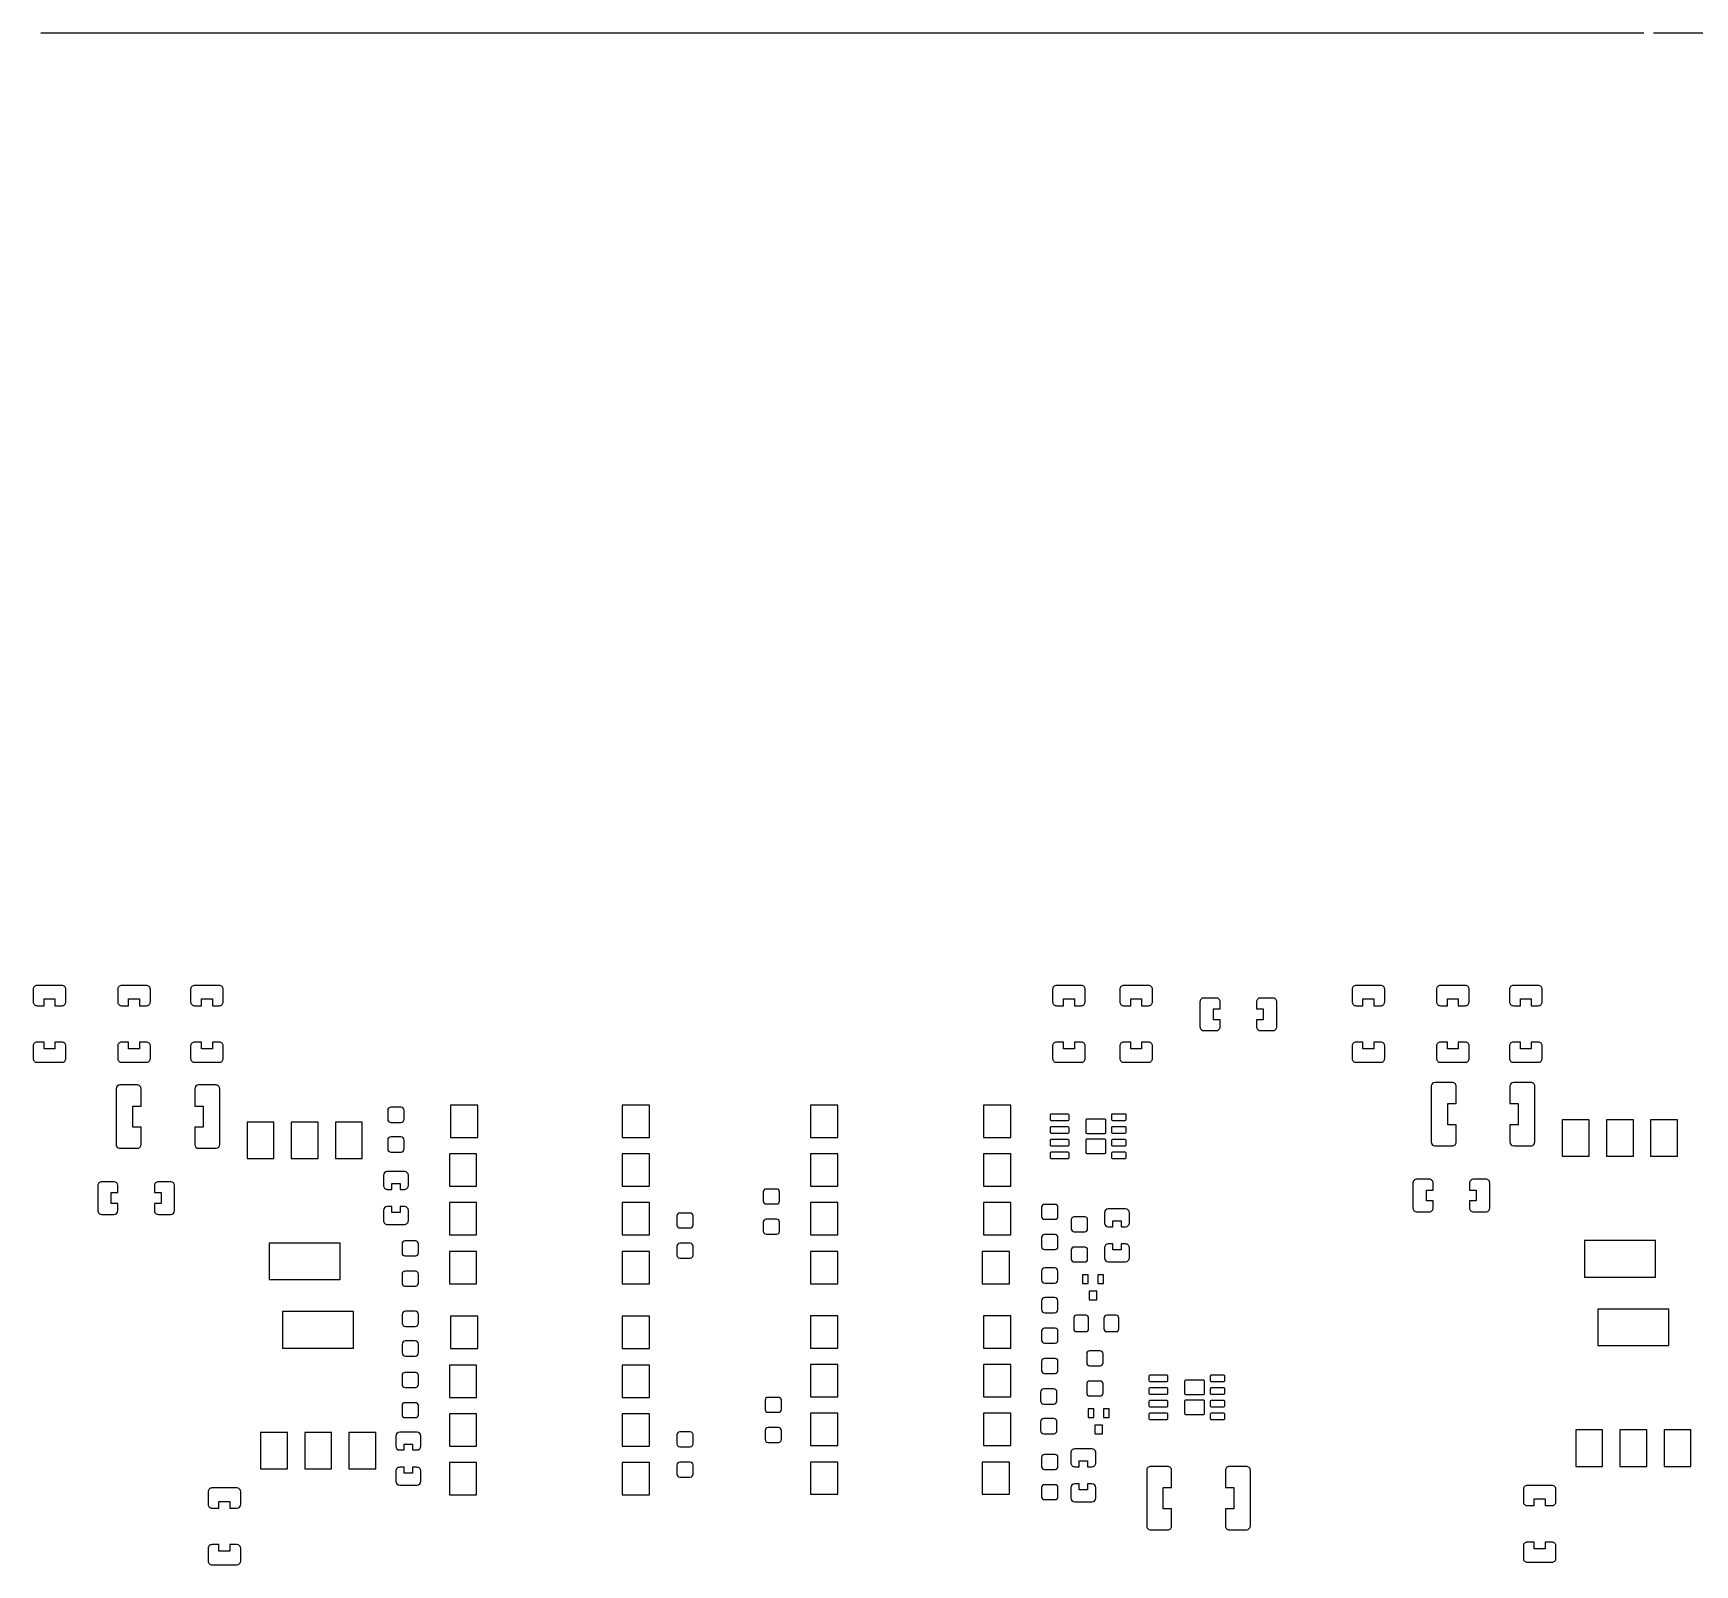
# Model space of a CAD drawing. Extents: x -210 to 210, y -160 to 160.
# Drawn here: x 41.8 to 128.4, y 80.2 to 160 of the extents above; entities that cross this region are included whole.
import ezdxf

# ---------------------------------------------------------------- set-up
doc = ezdxf.new("R2010")
doc.units = 0
doc.header["$MEASUREMENT"] = 0
doc.layers.get('0').update_dxf_attribs({"linetype": 'CONTINUOUS'})

msp = doc.modelspace()

# ---------------------------------------------------------------- linework, layer by layer
for points in [[(125.74999, 160), (42.249971, 160)], [(65.004995, 104.17), (63.585, 104.17), (63.585, 104.17), (63.585, 102.49), (63.585, 102.49), (65.004995, 102.49), (65.004995, 102.49), (65.004995, 104.17)], [(73.955, 104.17), (72.535, 104.17), (72.535, 104.17), (72.535, 102.49), (72.535, 102.49), (73.955, 102.49), (73.955, 102.49), (73.955, 104.17)], [(83.755, 104.17), (82.335, 104.17), (82.335, 104.17), (82.335, 102.49), (82.335, 102.49), (83.755, 102.49), (83.755, 102.49), (83.755, 104.17)], [(92.765, 104.17), (91.345, 104.17), (91.345, 104.17), (91.345, 102.49), (91.345, 102.49), (92.765, 102.49), (92.765, 102.49), (92.765, 104.17)], [(54.39, 103.282002), (52.99, 103.282002), (52.99, 103.282002), (52.99, 101.382998), (52.99, 101.382998), (54.39, 101.382998), (54.39, 101.382998), (54.39, 103.282002)], [(56.69, 103.282002), (55.29, 103.282002), (55.29, 103.282002), (55.29, 101.382998), (55.29, 101.382998), (56.69, 101.382998), (56.69, 101.382998), (56.69, 103.282002)], [(58.99, 103.282002), (57.59, 103.282002), (57.59, 103.282002), (57.59, 101.382998), (57.59, 101.382998), (58.99, 101.382998), (58.99, 101.382998), (58.99, 103.282002)], [(122.9, 103.412998), (121.5, 103.412998), (121.5, 103.412998), (121.5, 101.512002), (121.5, 101.512002), (122.9, 101.512002), (122.9, 101.512002), (122.9, 103.412998)], [(125.2, 103.412998), (123.8, 103.412998), (123.8, 103.412998), (123.8, 101.512002), (123.8, 101.512002), (125.2, 101.512002), (125.2, 101.512002), (125.2, 103.412998)], [(127.5, 103.412998), (126.1, 103.412998), (126.1, 103.412998), (126.1, 101.512002), (126.1, 101.512002), (127.5, 101.512002), (127.5, 101.512002), (127.5, 103.412998)], [(64.944995, 101.63), (63.525, 101.63), (63.525, 101.63), (63.525, 99.95), (63.525, 99.95), (64.944995, 99.95), (64.944995, 99.95), (64.944995, 101.63)], [(73.955, 101.63), (72.535, 101.63), (72.535, 101.63), (72.535, 99.95), (72.535, 99.95), (73.955, 99.95), (73.955, 99.95), (73.955, 101.63)], [(83.755, 101.63), (82.335, 101.63), (82.335, 101.63), (82.335, 99.95), (82.335, 99.95), (83.755, 99.95), (83.755, 99.95), (83.755, 101.63)], [(92.765, 101.63), (91.345, 101.63), (91.345, 101.63), (91.345, 99.95), (91.345, 99.95), (92.765, 99.95), (92.765, 99.95), (92.765, 101.63)], [(64.944995, 99.09), (63.525, 99.09), (63.525, 99.09), (63.525, 97.41), (63.525, 97.41), (64.944995, 97.41), (64.944995, 97.41), (64.944995, 99.09)], [(73.955, 99.09), (72.535, 99.09), (72.535, 99.09), (72.535, 97.41), (72.535, 97.41), (73.955, 97.41), (73.955, 97.41), (73.955, 99.09)], [(83.755, 99.09), (82.335, 99.09), (82.335, 99.09), (82.335, 97.41), (82.335, 97.41), (83.755, 97.41), (83.755, 97.41), (83.755, 99.09)], [(92.765, 99.09), (91.345, 99.09), (91.345, 99.09), (91.345, 97.41), (91.345, 97.41), (92.765, 97.41), (92.765, 97.41), (92.765, 99.09)], [(57.84, 96.982998), (54.14, 96.982998), (54.14, 96.982998), (54.14, 95.082002), (54.14, 95.082002), (57.84, 95.082002), (57.84, 95.082002), (57.84, 96.982998)], [(126.35, 97.112002), (122.65, 97.112002), (122.65, 97.112002), (122.65, 95.212002), (122.65, 95.212002), (126.35, 95.212002), (126.35, 95.212002), (126.35, 97.112002)], [(64.944995, 96.55), (63.525, 96.55), (63.525, 96.55), (63.525, 94.87), (63.525, 94.87), (64.944995, 94.87), (64.944995, 94.87), (64.944995, 96.55)], [(73.955, 96.55), (72.535, 96.55), (72.535, 96.55), (72.535, 94.87), (72.535, 94.87), (73.955, 94.87), (73.955, 94.87), (73.955, 96.55)], [(83.755, 96.55), (82.335, 96.55), (82.335, 96.55), (82.335, 94.87), (82.335, 94.87), (83.755, 94.87), (83.755, 94.87), (83.755, 96.55)], [(92.705, 96.55), (91.285, 96.55), (91.285, 96.55), (91.285, 94.87), (91.285, 94.87), (92.705, 94.87), (92.705, 94.87), (92.705, 96.55)], [(96.8, 95.325), (96.5, 95.325), (96.5, 95.325), (96.5, 94.875), (96.5, 94.875), (96.8, 94.875), (96.8, 94.875), (96.8, 95.325)], [(97.6, 95.325), (97.3, 95.325), (97.3, 95.325), (97.3, 94.875), (97.3, 94.875), (97.6, 94.875), (97.6, 94.875), (97.6, 95.325)], [(97.25, 94.475), (96.85, 94.475), (96.85, 94.475), (96.85, 94.025), (96.85, 94.025), (97.25, 94.025), (97.25, 94.025), (97.25, 94.475)], [(127.05, 93.55), (123.35, 93.55), (123.35, 93.55), (123.35, 91.65), (123.35, 91.65), (127.05, 91.65), (127.05, 91.65), (127.05, 93.55)], [(58.54, 93.42), (54.84, 93.42), (54.84, 93.42), (54.84, 91.52), (54.84, 91.52), (58.54, 91.52), (58.54, 91.52), (58.54, 93.42)], [(65.004995, 93.17), (63.585, 93.17), (63.585, 93.17), (63.585, 91.49), (63.585, 91.49), (65.004995, 91.49), (65.004995, 91.49), (65.004995, 93.17)], [(73.955, 93.17), (72.535, 93.17), (72.535, 93.17), (72.535, 91.49), (72.535, 91.49), (73.955, 91.49), (73.955, 91.49), (73.955, 93.17)], [(83.755, 93.2), (82.335, 93.2), (82.335, 93.2), (82.335, 91.52), (82.335, 91.52), (83.755, 91.52), (83.755, 91.52), (83.755, 93.2)], [(92.765, 93.2), (91.345, 93.2), (91.345, 93.2), (91.345, 91.52), (91.345, 91.52), (92.765, 91.52), (92.765, 91.52), (92.765, 93.2)], [(64.944995, 90.63), (63.525, 90.63), (63.525, 90.63), (63.525, 88.95), (63.525, 88.95), (64.944995, 88.95), (64.944995, 88.95), (64.944995, 90.63)], [(73.955, 90.63), (72.535, 90.63), (72.535, 90.63), (72.535, 88.95), (72.535, 88.95), (73.955, 88.95), (73.955, 88.95), (73.955, 90.63)], [(83.755, 90.66), (82.335, 90.66), (82.335, 90.66), (82.335, 88.98), (82.335, 88.98), (83.755, 88.98), (83.755, 88.98), (83.755, 90.66)], [(92.765, 90.66), (91.345, 90.66), (91.345, 90.66), (91.345, 88.98), (91.345, 88.98), (92.765, 88.98), (92.765, 88.98), (92.765, 90.66)], [(97.1, 88.35), (96.8, 88.35), (96.8, 88.35), (96.8, 87.9), (96.8, 87.9), (97.1, 87.9), (97.1, 87.9), (97.1, 88.35)], [(97.9, 88.35), (97.6, 88.35), (97.6, 88.35), (97.6, 87.9), (97.6, 87.9), (97.9, 87.9), (97.9, 87.9), (97.9, 88.35)], [(64.944995, 88.09), (63.525, 88.09), (63.525, 88.09), (63.525, 86.41), (63.525, 86.41), (64.944995, 86.41), (64.944995, 86.41), (64.944995, 88.09)], [(73.955, 88.09), (72.535, 88.09), (72.535, 88.09), (72.535, 86.41), (72.535, 86.41), (73.955, 86.41), (73.955, 86.41), (73.955, 88.09)], [(83.755, 88.12), (82.335, 88.12), (82.335, 88.12), (82.335, 86.44), (82.335, 86.44), (83.755, 86.44), (83.755, 86.44), (83.755, 88.12)], [(92.765, 88.12), (91.345, 88.12), (91.345, 88.12), (91.345, 86.44), (91.345, 86.44), (92.765, 86.44), (92.765, 86.44), (92.765, 88.12)], [(97.55, 87.5), (97.15, 87.5), (97.15, 87.5), (97.15, 87.05), (97.15, 87.05), (97.55, 87.05), (97.55, 87.05), (97.55, 87.5)], [(55.09, 87.12), (53.69, 87.12), (53.69, 87.12), (53.69, 85.22), (53.69, 85.22), (55.09, 85.22), (55.09, 85.22), (55.09, 87.12)], [(57.39, 87.12), (55.99, 87.12), (55.99, 87.12), (55.99, 85.22), (55.99, 85.22), (57.39, 85.22), (57.39, 85.22), (57.39, 87.12)], [(59.69, 87.12), (58.29, 87.12), (58.29, 87.12), (58.29, 85.22), (58.29, 85.22), (59.69, 85.22), (59.69, 85.22), (59.69, 87.12)], [(123.6, 87.25), (122.2, 87.25), (122.2, 87.25), (122.2, 85.35), (122.2, 85.35), (123.6, 85.35), (123.6, 85.35), (123.6, 87.25)], [(125.9, 87.25), (124.5, 87.25), (124.5, 87.25), (124.5, 85.35), (124.5, 85.35), (125.9, 85.35), (125.9, 85.35), (125.9, 87.25)], [(128.19999, 87.25), (126.8, 87.25), (126.8, 87.25), (126.8, 85.35), (126.8, 85.35), (128.19999, 85.35), (128.19999, 85.35), (128.19999, 87.25)], [(64.944995, 85.55), (63.525, 85.55), (63.525, 85.55), (63.525, 83.87), (63.525, 83.87), (64.944995, 83.87), (64.944995, 83.87), (64.944995, 85.55)], [(73.955, 85.55), (72.535, 85.55), (72.535, 85.55), (72.535, 83.87), (72.535, 83.87), (73.955, 83.87), (73.955, 83.87), (73.955, 85.55)], [(83.755, 85.58), (82.335, 85.58), (82.335, 85.58), (82.335, 83.9), (82.335, 83.9), (83.755, 83.9), (83.755, 83.9), (83.755, 85.58)], [(92.705, 85.58), (91.285, 85.58), (91.285, 85.58), (91.285, 83.9), (91.285, 83.9), (92.705, 83.9), (92.705, 83.9), (92.705, 85.58)]]:
    msp.add_lwpolyline(points)
for points in [[(209.99998, 80.250005), (209.99998, 155), (209.99998, 155, 0.414214), (204.99998, 160), (204.99998, 160), (126.24998, 160)], [(43.55, 110.2, 0.414342), (43.35, 110.4), (43.35, 110.4), (42.05, 110.4), (42.05, 110.4, 0.414407), (41.85, 110.2), (41.85, 110.2), (41.85, 109.55), (41.85, 109.55, 0.4145), (42.05, 109.35), (42.05, 109.35), (42.417002, 109.35), (42.417002, 109.35), (42.417002, 109.7), (42.417002, 109.7), (42.982998, 109.7), (42.982998, 109.7), (42.982998, 109.35), (42.982998, 109.35), (43.35, 109.35), (43.35, 109.35, 0.414371), (43.55, 109.55), (43.55, 109.55), (43.55, 110.2)], [(47.95, 110.2, 0.414299), (47.75, 110.4), (47.75, 110.4), (46.45, 110.4), (46.45, 110.4, 0.414471), (46.25, 110.2), (46.25, 110.2), (46.25, 109.55), (46.25, 109.55, 0.414457), (46.45, 109.35), (46.45, 109.35), (46.817002, 109.35), (46.817002, 109.35), (46.817002, 109.7), (46.817002, 109.7), (47.382998, 109.7), (47.382998, 109.7), (47.382998, 109.35), (47.382998, 109.35), (47.75, 109.35), (47.75, 109.35, 0.414314), (47.95, 109.55), (47.95, 109.55), (47.95, 110.2)], [(51.75, 110.2, 0.414328), (51.55, 110.4), (51.55, 110.4), (50.25, 110.4), (50.25, 110.4, 0.414442), (50.05, 110.2), (50.05, 110.2), (50.05, 109.55), (50.05, 109.55, 0.414442), (50.25, 109.35), (50.25, 109.35), (50.616997, 109.35), (50.616997, 109.35), (50.616997, 109.7), (50.616997, 109.7), (51.182998, 109.7), (51.182998, 109.7), (51.182998, 109.35), (51.182998, 109.35), (51.55, 109.35), (51.55, 109.35, 0.414321), (51.75, 109.55), (51.75, 109.55), (51.75, 110.2)], [(96.65, 110.2, 0.414314), (96.45, 110.4), (96.45, 110.4), (95.15, 110.4), (95.15, 110.4, 0.414457), (94.95, 110.2), (94.95, 110.2), (94.95, 109.55), (94.95, 109.55, 0.414442), (95.15, 109.35), (95.15, 109.35), (95.517002, 109.35), (95.517002, 109.35), (95.517002, 109.7), (95.517002, 109.7), (96.082998, 109.7), (96.082998, 109.7), (96.082998, 109.35), (96.082998, 109.35), (96.45, 109.35), (96.45, 109.35, 0.414328), (96.65, 109.55), (96.65, 109.55), (96.65, 110.2)], [(100.15, 110.2, 0.414314), (99.95, 110.4), (99.95, 110.4), (98.65, 110.4), (98.65, 110.4, 0.414457), (98.45, 110.2), (98.45, 110.2), (98.45, 109.55), (98.45, 109.55, 0.414442), (98.65, 109.35), (98.65, 109.35), (99.017002, 109.35), (99.017002, 109.35), (99.017002, 109.7), (99.017002, 109.7), (99.582998, 109.7), (99.582998, 109.7), (99.582998, 109.35), (99.582998, 109.35), (99.95, 109.35), (99.95, 109.35, 0.414328), (100.15, 109.55), (100.15, 109.55), (100.15, 110.2)], [(112.25, 110.2, 0.414357), (112.05, 110.4), (112.05, 110.4), (110.75, 110.4), (110.75, 110.4, 0.414414), (110.55, 110.2), (110.55, 110.2), (110.55, 109.55), (110.55, 109.55, 0.414442), (110.75, 109.35), (110.75, 109.35), (111.117002, 109.35), (111.117002, 109.35), (111.117002, 109.7), (111.117002, 109.7), (111.682998, 109.7), (111.682998, 109.7), (111.682998, 109.35), (111.682998, 109.35), (112.05, 109.35), (112.05, 109.35, 0.414328), (112.25, 109.55), (112.25, 109.55), (112.25, 110.2)], [(116.65, 110.2, 0.414314), (116.45, 110.4), (116.45, 110.4), (115.15, 110.4), (115.15, 110.4, 0.414442), (114.95, 110.2), (114.95, 110.2), (114.95, 109.55), (114.95, 109.55, 0.414442), (115.15, 109.35), (115.15, 109.35), (115.517002, 109.35), (115.517002, 109.35), (115.517002, 109.7), (115.517002, 109.7), (116.082998, 109.7), (116.082998, 109.7), (116.082998, 109.35), (116.082998, 109.35), (116.45, 109.35), (116.45, 109.35, 0.414314), (116.65, 109.55), (116.65, 109.55), (116.65, 110.2)], [(120.45, 110.2, 0.414357), (120.25, 110.4), (120.25, 110.4), (118.95, 110.4), (118.95, 110.4, 0.4144), (118.75, 110.2), (118.75, 110.2), (118.75, 109.55), (118.75, 109.55, 0.414385), (118.95, 109.35), (118.95, 109.35), (119.317002, 109.35), (119.317002, 109.35), (119.317002, 109.7), (119.317002, 109.7), (119.882998, 109.7), (119.882998, 109.7), (119.882998, 109.35), (119.882998, 109.35), (120.25, 109.35), (120.25, 109.35, 0.414385), (120.45, 109.55), (120.45, 109.55), (120.45, 110.2)], [(103.675, 109.55, 0.414414), (103.475, 109.75), (103.475, 109.75), (102.825, 109.75), (102.825, 109.75, 0.414442), (102.625, 109.55), (102.625, 109.55), (102.625, 108.25), (102.625, 108.25, 0.414414), (102.825, 108.05), (102.825, 108.05), (103.475, 108.05), (103.475, 108.05, 0.414342), (103.675, 108.25), (103.675, 108.25), (103.675, 108.617002), (103.675, 108.617002), (103.325, 108.617002), (103.325, 108.617002), (103.325, 109.182998), (103.325, 109.182998), (103.675, 109.182998), (103.675, 109.182998), (103.675, 109.55)], [(106.625, 109.55, 0.414414), (106.425, 109.75), (106.425, 109.75), (105.775, 109.75), (105.775, 109.75, 0.4144), (105.575, 109.55), (105.575, 109.55), (105.575, 109.182998), (105.575, 109.182998), (105.925, 109.182998), (105.925, 109.182998), (105.925, 108.617002), (105.925, 108.617002), (105.575, 108.617002), (105.575, 108.617002), (105.575, 108.25), (105.575, 108.25, 0.414385), (105.775, 108.05), (105.775, 108.05), (106.425, 108.05), (106.425, 108.05, 0.414371), (106.625, 108.25), (106.625, 108.25), (106.625, 109.55)], [(43.55, 107.25, 0.414342), (43.35, 107.45), (43.35, 107.45), (42.982998, 107.45), (42.982998, 107.45), (42.982998, 107.1), (42.982998, 107.1), (42.417002, 107.1), (42.417002, 107.1), (42.417002, 107.45), (42.417002, 107.45), (42.05, 107.45), (42.05, 107.45, 0.414514), (41.85, 107.25), (41.85, 107.25), (41.85, 106.6), (41.85, 106.6, 0.414407), (42.05, 106.4), (42.05, 106.4), (43.35, 106.4), (43.35, 106.4, 0.414342), (43.55, 106.6), (43.55, 106.6), (43.55, 107.25)], [(47.95, 107.25, 0.414299), (47.75, 107.45), (47.75, 107.45), (47.382998, 107.45), (47.382998, 107.45), (47.382998, 107.1), (47.382998, 107.1), (46.817002, 107.1), (46.817002, 107.1), (46.817002, 107.45), (46.817002, 107.45), (46.45, 107.45), (46.45, 107.45, 0.414471), (46.25, 107.25), (46.25, 107.25), (46.25, 106.6), (46.25, 106.6, 0.414457), (46.45, 106.4), (46.45, 106.4), (47.75, 106.4), (47.75, 106.4, 0.414299), (47.95, 106.6), (47.95, 106.6), (47.95, 107.25)], [(51.75, 107.25, 0.414321), (51.55, 107.45), (51.55, 107.45), (51.182998, 107.45), (51.182998, 107.45), (51.182998, 107.1), (51.182998, 107.1), (50.616997, 107.1), (50.616997, 107.1), (50.616997, 107.45), (50.616997, 107.45), (50.25, 107.45), (50.25, 107.45, 0.414442), (50.05, 107.25), (50.05, 107.25), (50.05, 106.6), (50.05, 106.6, 0.414442), (50.25, 106.4), (50.25, 106.4), (51.55, 106.4), (51.55, 106.4, 0.414328), (51.75, 106.6), (51.75, 106.6), (51.75, 107.25)], [(96.65, 107.25, 0.414314), (96.45, 107.45), (96.45, 107.45), (96.082998, 107.45), (96.082998, 107.45), (96.082998, 107.1), (96.082998, 107.1), (95.517002, 107.1), (95.517002, 107.1), (95.517002, 107.45), (95.517002, 107.45), (95.15, 107.45), (95.15, 107.45, 0.414457), (94.95, 107.25), (94.95, 107.25), (94.95, 106.6), (94.95, 106.6, 0.414442), (95.15, 106.4), (95.15, 106.4), (96.45, 106.4), (96.45, 106.4, 0.414314), (96.65, 106.6), (96.65, 106.6), (96.65, 107.25)], [(100.15, 107.25, 0.414314), (99.95, 107.45), (99.95, 107.45), (99.582998, 107.45), (99.582998, 107.45), (99.582998, 107.1), (99.582998, 107.1), (99.017002, 107.1), (99.017002, 107.1), (99.017002, 107.45), (99.017002, 107.45), (98.65, 107.45), (98.65, 107.45, 0.414457), (98.45, 107.25), (98.45, 107.25), (98.45, 106.6), (98.45, 106.6, 0.414442), (98.65, 106.4), (98.65, 106.4), (99.95, 106.4), (99.95, 106.4, 0.414314), (100.15, 106.6), (100.15, 106.6), (100.15, 107.25)], [(112.25, 107.25, 0.414314), (112.05, 107.45), (112.05, 107.45), (111.682998, 107.45), (111.682998, 107.45), (111.682998, 107.1), (111.682998, 107.1), (111.117002, 107.1), (111.117002, 107.1), (111.117002, 107.45), (111.117002, 107.45), (110.75, 107.45), (110.75, 107.45, 0.414442), (110.55, 107.25), (110.55, 107.25), (110.55, 106.6), (110.55, 106.6, 0.4144), (110.75, 106.4), (110.75, 106.4), (112.05, 106.4), (112.05, 106.4, 0.414357), (112.25, 106.6), (112.25, 106.6), (112.25, 107.25)], [(116.65, 107.25, 0.414314), (116.45, 107.45), (116.45, 107.45), (116.082998, 107.45), (116.082998, 107.45), (116.082998, 107.1), (116.082998, 107.1), (115.517002, 107.1), (115.517002, 107.1), (115.517002, 107.45), (115.517002, 107.45), (115.15, 107.45), (115.15, 107.45, 0.414442), (114.95, 107.25), (114.95, 107.25), (114.95, 106.6), (114.95, 106.6, 0.414442), (115.15, 106.4), (115.15, 106.4), (116.45, 106.4), (116.45, 106.4, 0.414299), (116.65, 106.6), (116.65, 106.6), (116.65, 107.25)], [(120.45, 107.25, 0.414385), (120.25, 107.45), (120.25, 107.45), (119.882998, 107.45), (119.882998, 107.45), (119.882998, 107.1), (119.882998, 107.1), (119.317002, 107.1), (119.317002, 107.1), (119.317002, 107.45), (119.317002, 107.45), (118.95, 107.45), (118.95, 107.45, 0.414385), (118.75, 107.25), (118.75, 107.25), (118.75, 106.6), (118.75, 106.6, 0.4144), (118.95, 106.4), (118.95, 106.4), (120.25, 106.4), (120.25, 106.4, 0.414357), (120.45, 106.6), (120.45, 106.6), (120.45, 107.25)], [(47.463999, 105.02, 0.414722), (47.263999, 105.22), (47.263999, 105.22), (46.363999, 105.22), (46.363999, 105.22, 0.41402), (46.163999, 105.02), (46.163999, 105.02), (46.163999, 102.12), (46.163999, 102.12, 0.396591), (46.351997, 101.92), (46.351997, 101.92), (47.263999, 101.92), (47.263999, 101.92, 0.414722), (47.463999, 102.12), (47.463999, 102.12), (47.463999, 103.02), (47.463999, 103.02), (47.031001, 103.02), (47.031001, 103.02), (47.031001, 104.12), (47.031001, 104.12), (47.463999, 104.12), (47.463999, 104.12), (47.463999, 105.02)], [(51.563999, 105.02, 0.414786), (51.363999, 105.22), (51.363999, 105.22), (50.463999, 105.22), (50.463999, 105.22, 0.41402), (50.263999, 105.02), (50.263999, 105.02), (50.263999, 104.12), (50.263999, 104.12), (50.698003, 104.12), (50.698003, 104.12), (50.698003, 103.02), (50.698003, 103.02), (50.263999, 103.02), (50.263999, 103.02), (50.263999, 102.12), (50.263999, 102.12, 0.414013), (50.463999, 101.92), (50.463999, 101.92), (51.376997, 101.92), (51.376997, 101.92, 0.395861), (51.563999, 102.12), (51.563999, 102.12), (51.563999, 105.02)], [(115.974004, 105.15, 0.415116), (115.773994, 105.35), (115.773994, 105.35), (114.873994, 105.35), (114.873994, 105.35, 0.413699), (114.675, 105.15), (114.675, 105.15), (114.675, 102.25), (114.675, 102.25, 0.396227), (114.862002, 102.05), (114.862002, 102.05), (115.773994, 102.05), (115.773994, 102.05, 0.415101), (115.974004, 102.25), (115.974004, 102.25), (115.974004, 103.15), (115.974004, 103.15), (115.540996, 103.15), (115.540996, 103.15), (115.540996, 104.25), (115.540996, 104.25), (115.974004, 104.25), (115.974004, 104.25), (115.974004, 105.15)], [(120.073994, 105.15, 0.415101), (119.874004, 105.35), (119.874004, 105.35), (118.974004, 105.35), (118.974004, 105.35, 0.413685), (118.775, 105.15), (118.775, 105.15), (118.775, 104.25), (118.775, 104.25), (119.207998, 104.25), (119.207998, 104.25), (119.207998, 103.15), (119.207998, 103.15), (118.775, 103.15), (118.775, 103.15), (118.775, 102.25), (118.775, 102.25, 0.413671), (118.974004, 102.05), (118.974004, 102.05), (119.887002, 102.05), (119.887002, 102.05, 0.39624), (120.073994, 102.25), (120.073994, 102.25), (120.073994, 105.15)], [(61.165, 103.895, 0.403946), (60.996001, 104.07), (60.996001, 104.07), (60.483999, 104.07), (60.483999, 104.07, 0.404839), (60.315, 103.895), (60.315, 103.895), (60.315, 103.445), (60.315, 103.445, 0.404824), (60.483999, 103.27), (60.483999, 103.27), (60.996001, 103.27), (60.996001, 103.27, 0.403916), (61.165, 103.445), (61.165, 103.445), (61.165, 103.895)], [(95.81, 103.655, 0.413985), (95.76, 103.705), (95.76, 103.705), (94.87, 103.705), (94.87, 103.705, 0.414442), (94.82, 103.655), (94.82, 103.655), (94.82, 103.425), (94.82, 103.425, 0.414557), (94.87, 103.375), (94.87, 103.375), (95.76, 103.375), (95.76, 103.375, 0.413871), (95.81, 103.425), (95.81, 103.425), (95.81, 103.655)], [(95.81, 102.995, 0.413928), (95.76, 103.045), (95.76, 103.045), (94.87, 103.045), (94.87, 103.045, 0.414385), (94.82, 102.995), (94.82, 102.995), (94.82, 102.765), (94.82, 102.765, 0.414557), (94.87, 102.715), (94.87, 102.715), (95.76, 102.715), (95.76, 102.715, 0.413985), (95.81, 102.765), (95.81, 102.765), (95.81, 102.995)], [(97.72, 103.393008, 0.4149), (97.67, 103.442998), (97.67, 103.442998), (96.727998, 103.442998), (96.727998, 103.442998, 0.417148), (96.677998, 103.393008), (96.677998, 103.393008), (96.677998, 102.75), (96.677998, 102.75, 0.416163), (96.727998, 102.7), (96.727998, 102.7), (97.67, 102.7), (97.67, 102.7, 0.413928), (97.72, 102.75), (97.72, 102.75), (97.72, 103.393008)], [(98.78, 103.657002, 0.416911), (98.73, 103.707998), (98.73, 103.707998), (98.07, 103.707998), (98.07, 103.707998, 0.417601), (98.02, 103.657002), (98.02, 103.657002), (98.02, 103.427002), (98.02, 103.427002, 0.411588), (98.07, 103.377002), (98.07, 103.377002), (98.73, 103.377002), (98.73, 103.377002, 0.410969), (98.78, 103.427002), (98.78, 103.427002), (98.78, 103.657002)], [(98.78, 102.997002, 0.416967), (98.73, 103.047002), (98.73, 103.047002), (98.07, 103.047002), (98.07, 103.047002, 0.417606), (98.02, 102.997002), (98.02, 102.997002), (98.02, 102.767002), (98.02, 102.767002, 0.411531), (98.07, 102.717002), (98.07, 102.717002), (98.73, 102.717002), (98.73, 102.717002, 0.410969), (98.78, 102.767002), (98.78, 102.767002), (98.78, 102.997002)], [(61.165, 102.345, 0.403931), (60.996001, 102.52), (60.996001, 102.52), (60.483999, 102.52), (60.483999, 102.52, 0.404823), (60.315, 102.345), (60.315, 102.345), (60.315, 101.895), (60.315, 101.895, 0.404824), (60.483999, 101.72), (60.483999, 101.72), (60.996001, 101.72), (60.996001, 101.72, 0.403931), (61.165, 101.895), (61.165, 101.895), (61.165, 102.345)], [(95.81, 102.335, 0.414042), (95.76, 102.385), (95.76, 102.385), (94.87, 102.385), (94.87, 102.385, 0.414442), (94.82, 102.335), (94.82, 102.335), (94.82, 102.105), (94.82, 102.105, 0.4145), (94.87, 102.055), (94.87, 102.055), (95.76, 102.055), (95.76, 102.055, 0.413928), (95.81, 102.105), (95.81, 102.105), (95.81, 102.335)], [(97.72, 102.35, 0.414042), (97.67, 102.4), (97.67, 102.4), (96.727998, 102.4), (96.727998, 102.4, 0.416337), (96.677998, 102.35), (96.677998, 102.35), (96.677998, 101.706992), (96.677998, 101.706992, 0.41709), (96.727998, 101.657002), (96.727998, 101.657002), (97.67, 101.657002), (97.67, 101.657002, 0.414786), (97.72, 101.706992), (97.72, 101.706992), (97.72, 102.35)], [(98.78, 102.332998, 0.411138), (98.73, 102.382998), (98.73, 102.382998), (98.07, 102.382998), (98.07, 102.382998, 0.411815), (98.02, 102.332998), (98.02, 102.332998), (98.02, 102.102998), (98.02, 102.102998, 0.417374), (98.07, 102.052998), (98.07, 102.052998), (98.73, 102.052998), (98.73, 102.052998, 0.416735), (98.78, 102.102998), (98.78, 102.102998), (98.78, 102.332998)], [(95.81, 101.675, 0.413985), (95.76, 101.725), (95.76, 101.725), (94.87, 101.725), (94.87, 101.725, 0.414442), (94.82, 101.675), (94.82, 101.675), (94.82, 101.445), (94.82, 101.445, 0.4145), (94.87, 101.395), (94.87, 101.395), (95.76, 101.395), (95.76, 101.395, 0.413928), (95.81, 101.445), (95.81, 101.445), (95.81, 101.675)], [(98.78, 101.672998, 0.411081), (98.73, 101.722998), (98.73, 101.722998), (98.07, 101.722998), (98.07, 101.722998, 0.411758), (98.02, 101.672998), (98.02, 101.672998), (98.02, 101.442998), (98.02, 101.442998, 0.417432), (98.07, 101.392998), (98.07, 101.392998), (98.73, 101.392998), (98.73, 101.392998, 0.416735), (98.78, 101.442998), (98.78, 101.442998), (98.78, 101.672998)], [(61.39, 100.507998, 0.413321), (61.19, 100.707998), (61.19, 100.707998), (60.29, 100.707998), (60.29, 100.707998, 0.414041), (60.09, 100.507998), (60.09, 100.507998), (60.09, 99.982998), (60.09, 99.982998, 0.41546), (60.29, 99.782002), (60.29, 99.782002), (60.522998, 99.782002), (60.522998, 99.782002), (60.522998, 100.091006), (60.522998, 100.091006), (60.956001, 100.091006), (60.956001, 100.091006), (60.956001, 99.782002), (60.956001, 99.782002), (61.19, 99.782002), (61.19, 99.782002, 0.414757), (61.39, 99.982998), (61.39, 99.982998), (61.39, 100.507998)], [(46.26, 99.98, 0.413956), (46.06, 100.18), (46.06, 100.18), (45.41, 100.18), (45.41, 100.18, 0.414765), (45.21, 99.98), (45.21, 99.98), (45.21, 98.68), (45.21, 98.68, 0.414815), (45.41, 98.48), (45.41, 98.48), (46.06, 98.48), (46.06, 98.48, 0.413935), (46.26, 98.68), (46.26, 98.68), (46.26, 99.047002), (46.26, 99.047002), (45.91, 99.047002), (45.91, 99.047002), (45.91, 99.613008), (45.91, 99.613008), (46.26, 99.613008), (46.26, 99.613008), (46.26, 99.98)], [(49.21, 99.98, 0.414013), (49.01, 100.18), (49.01, 100.18), (48.36, 100.18), (48.36, 100.18, 0.414786), (48.16, 99.98), (48.16, 99.98), (48.16, 99.613008), (48.16, 99.613008), (48.51, 99.613008), (48.51, 99.613008), (48.51, 99.047002), (48.51, 99.047002), (48.16, 99.047002), (48.16, 99.047002), (48.16, 98.68), (48.16, 98.68, 0.414786), (48.36, 98.48), (48.36, 98.48), (49.01, 98.48), (49.01, 98.48, 0.413999), (49.21, 98.68), (49.21, 98.68), (49.21, 99.98)], [(80.725, 99.65, 0.414156), (80.574995, 99.8), (80.574995, 99.8), (80.025, 99.8), (80.025, 99.8, 0.414242), (79.875, 99.65), (79.875, 99.65), (79.875, 99.175), (79.875, 99.175, 0.414252), (80.025, 99.025), (80.025, 99.025), (80.574995, 99.025), (80.574995, 99.025, 0.414223), (80.725, 99.175), (80.725, 99.175), (80.725, 99.65)], [(114.77, 100.11, 0.414371), (114.57, 100.31), (114.57, 100.31), (113.92, 100.31), (113.92, 100.31, 0.4144), (113.72, 100.11), (113.72, 100.11), (113.72, 98.81), (113.72, 98.81, 0.414414), (113.92, 98.61), (113.92, 98.61), (114.57, 98.61), (114.57, 98.61, 0.414371), (114.77, 98.81), (114.77, 98.81), (114.77, 99.177002), (114.77, 99.177002), (114.42, 99.177002), (114.42, 99.177002), (114.42, 99.742998), (114.42, 99.742998), (114.77, 99.742998), (114.77, 99.742998), (114.77, 100.11)], [(117.72, 100.11, 0.414357), (117.52, 100.31), (117.52, 100.31), (116.87, 100.31), (116.87, 100.31, 0.414414), (116.67, 100.11), (116.67, 100.11), (116.67, 99.742998), (116.67, 99.742998), (117.02, 99.742998), (117.02, 99.742998), (117.02, 99.177002), (117.02, 99.177002), (116.67, 99.177002), (116.67, 99.177002), (116.67, 98.81), (116.67, 98.81, 0.4144), (116.87, 98.61), (116.87, 98.61), (117.52, 98.61), (117.52, 98.61, 0.414385), (117.72, 98.81), (117.72, 98.81), (117.72, 100.11)], [(61.39, 98.682998, 0.413293), (61.19, 98.883008), (61.19, 98.883008), (60.956001, 98.883008), (60.956001, 98.883008), (60.956001, 98.573994), (60.956001, 98.573994), (60.522998, 98.573994), (60.522998, 98.573994), (60.522998, 98.883008), (60.522998, 98.883008), (60.29, 98.883008), (60.29, 98.883008, 0.414012), (60.09, 98.682998), (60.09, 98.682998), (60.09, 98.157998), (60.09, 98.157998, 0.415474), (60.29, 97.957002), (60.29, 97.957002), (61.19, 97.957002), (61.19, 97.957002, 0.414757), (61.39, 98.157998), (61.39, 98.157998), (61.39, 98.682998)], [(95.225, 98.85, 0.414175), (95.075, 99), (95.075, 99), (94.525, 99), (94.525, 99, 0.414309), (94.375, 98.85), (94.375, 98.85), (94.375, 98.375), (94.375, 98.375, 0.41429), (94.525, 98.225), (94.525, 98.225), (95.075, 98.225), (95.075, 98.225, 0.414099), (95.225, 98.375), (95.225, 98.375), (95.225, 98.85)], [(98.95, 98.562998, 0.413628), (98.75, 98.762002), (98.75, 98.762002), (97.85, 98.762002), (97.85, 98.762002, 0.413685), (97.65, 98.562998), (97.65, 98.562998), (97.65, 98.036992), (97.65, 98.036992, 0.413699), (97.85, 97.837002), (97.85, 97.837002), (98.082998, 97.837002), (98.082998, 97.837002), (98.082998, 98.145996), (98.082998, 98.145996), (98.517002, 98.145996), (98.517002, 98.145996), (98.517002, 97.837002), (98.517002, 97.837002), (98.75, 97.837002), (98.75, 97.837002, 0.413627), (98.95, 98.036992), (98.95, 98.036992), (98.95, 98.562998)], [(76.225, 98.4, 0.414137), (76.075005, 98.55), (76.075005, 98.55), (75.525, 98.55), (75.525, 98.55, 0.414204), (75.375, 98.4), (75.375, 98.4), (75.375, 97.925), (75.375, 97.925, 0.414252), (75.525, 97.775), (75.525, 97.775), (76.075005, 97.775), (76.075005, 97.775, 0.414185), (76.225, 97.925), (76.225, 97.925), (76.225, 98.4)], [(80.725, 98.075, 0.414156), (80.574995, 98.225), (80.574995, 98.225), (80.025, 98.225), (80.025, 98.225, 0.414223), (79.875, 98.075), (79.875, 98.075), (79.875, 97.6), (79.875, 97.6, 0.414233), (80.025, 97.45), (80.025, 97.45), (80.574995, 97.45), (80.574995, 97.45, 0.414204), (80.725, 97.6), (80.725, 97.6), (80.725, 98.075)], [(96.775, 98.2, 0.414175), (96.625, 98.35), (96.625, 98.35), (96.075, 98.35), (96.075, 98.35, 0.414252), (95.925, 98.2), (95.925, 98.2), (95.925, 97.725), (95.925, 97.725, 0.414214), (96.075, 97.575), (96.075, 97.575), (96.625, 97.575), (96.625, 97.575, 0.414175), (96.775, 97.725), (96.775, 97.725), (96.775, 98.2)], [(61.915, 96.945, 0.413747), (61.765, 97.095), (61.765, 97.095), (61.215, 97.095), (61.215, 97.095, 0.414719), (61.065, 96.945), (61.065, 96.945), (61.065, 96.47), (61.065, 96.47, 0.414729), (61.215, 96.32), (61.215, 96.32), (61.765, 96.32), (61.765, 96.32, 0.41369), (61.915, 96.47), (61.915, 96.47), (61.915, 96.945)], [(76.225, 96.825, 0.414137), (76.075005, 96.975), (76.075005, 96.975), (75.525, 96.975), (75.525, 96.975, 0.414242), (75.375, 96.825), (75.375, 96.825), (75.375, 96.35), (75.375, 96.35, 0.414233), (75.525, 96.2), (75.525, 96.2), (76.075005, 96.2), (76.075005, 96.2, 0.414166), (76.225, 96.35), (76.225, 96.35), (76.225, 96.825)], [(95.225, 97.275, 0.414156), (95.075, 97.425), (95.075, 97.425), (94.525, 97.425), (94.525, 97.425, 0.41429), (94.375, 97.275), (94.375, 97.275), (94.375, 96.8), (94.375, 96.8, 0.41429), (94.525, 96.65), (94.525, 96.65), (95.075, 96.65), (95.075, 96.65, 0.414137), (95.225, 96.8), (95.225, 96.8), (95.225, 97.275)], [(98.95, 96.737002, 0.415058), (98.75, 96.937998), (98.75, 96.937998), (98.517002, 96.937998), (98.517002, 96.937998), (98.517002, 96.629004), (98.517002, 96.629004), (98.082998, 96.629004), (98.082998, 96.629004), (98.082998, 96.937998), (98.082998, 96.937998), (97.85, 96.937998), (97.85, 96.937998, 0.415144), (97.65, 96.737002), (97.65, 96.737002), (97.65, 96.212002), (97.65, 96.212002, 0.41367), (97.85, 96.011992), (97.85, 96.011992), (98.75, 96.011992), (98.75, 96.011992, 0.413656), (98.95, 96.212002), (98.95, 96.212002), (98.95, 96.737002)], [(96.775, 96.625, 0.414137), (96.625, 96.775), (96.625, 96.775), (96.075, 96.775), (96.075, 96.775, 0.414233), (95.925, 96.625), (95.925, 96.625), (95.925, 96.15), (95.925, 96.15, 0.414271), (96.075, 96), (96.075, 96), (96.625, 96), (96.625, 96, 0.414156), (96.775, 96.15), (96.775, 96.15), (96.775, 96.625)], [(61.915, 95.37, 0.413728), (61.765, 95.52), (61.765, 95.52), (61.215, 95.52), (61.215, 95.52, 0.414662), (61.065, 95.37), (61.065, 95.37), (61.065, 94.895), (61.065, 94.895, 0.414729), (61.215, 94.745), (61.215, 94.745), (61.765, 94.745), (61.765, 94.745, 0.413709), (61.915, 94.895), (61.915, 94.895), (61.915, 95.37)], [(95.225, 95.525, 0.404344), (95.055996, 95.7), (95.055996, 95.7), (94.544004, 95.7), (94.544004, 95.7, 0.404441), (94.375, 95.525), (94.375, 95.525), (94.375, 95.075), (94.375, 95.075, 0.404409), (94.544004, 94.9), (94.544004, 94.9), (95.055996, 94.9), (95.055996, 94.9, 0.404344), (95.225, 95.075), (95.225, 95.075), (95.225, 95.525)], [(95.225, 93.975, 0.404392), (95.055996, 94.15), (95.055996, 94.15), (94.544004, 94.15), (94.544004, 94.15, 0.404457), (94.375, 93.975), (94.375, 93.975), (94.375, 93.525), (94.375, 93.525, 0.404457), (94.544004, 93.35), (94.544004, 93.35), (95.055996, 93.35), (95.055996, 93.35, 0.404392), (95.225, 93.525), (95.225, 93.525), (95.225, 93.975)], [(61.915, 93.27, 0.403954), (61.746001, 93.445), (61.746001, 93.445), (61.233999, 93.445), (61.233999, 93.445, 0.404823), (61.065, 93.27), (61.065, 93.27), (61.065, 92.82), (61.065, 92.82, 0.404824), (61.233999, 92.645), (61.233999, 92.645), (61.746001, 92.645), (61.746001, 92.645, 0.403923), (61.915, 92.82), (61.915, 92.82), (61.915, 93.27)], [(96.825, 93.075, 0.414175), (96.675, 93.225), (96.675, 93.225), (96.2, 93.225), (96.2, 93.225, 0.414233), (96.05, 93.075), (96.05, 93.075), (96.05, 92.525), (96.05, 92.525, 0.414252), (96.2, 92.375), (96.2, 92.375), (96.675, 92.375), (96.675, 92.375, 0.414137), (96.825, 92.525), (96.825, 92.525), (96.825, 93.075)], [(98.4, 93.075, 0.414156), (98.25, 93.225), (98.25, 93.225), (97.775, 93.225), (97.775, 93.225, 0.414309), (97.625, 93.075), (97.625, 93.075), (97.625, 92.525), (97.625, 92.525, 0.414309), (97.775, 92.375), (97.775, 92.375), (98.25, 92.375), (98.25, 92.375, 0.414175), (98.4, 92.525), (98.4, 92.525), (98.4, 93.075)], [(61.915, 91.72, 0.403931), (61.746001, 91.895), (61.746001, 91.895), (61.233999, 91.895), (61.233999, 91.895, 0.404855), (61.065, 91.72), (61.065, 91.72), (61.065, 91.27), (61.065, 91.27, 0.404823), (61.233999, 91.095), (61.233999, 91.095), (61.746001, 91.095), (61.746001, 91.095, 0.403931), (61.915, 91.27), (61.915, 91.27), (61.915, 91.72)], [(95.225, 92.4, 0.414156), (95.075, 92.55), (95.075, 92.55), (94.525, 92.55), (94.525, 92.55, 0.41429), (94.375, 92.4), (94.375, 92.4), (94.375, 91.925), (94.375, 91.925, 0.414271), (94.525, 91.775), (94.525, 91.775), (95.075, 91.775), (95.075, 91.775, 0.414118), (95.225, 91.925), (95.225, 91.925), (95.225, 92.4)], [(95.225, 90.825, 0.414175), (95.075, 90.975), (95.075, 90.975), (94.525, 90.975), (94.525, 90.975, 0.41429), (94.375, 90.825), (94.375, 90.825), (94.375, 90.35), (94.375, 90.35, 0.414271), (94.525, 90.2), (94.525, 90.2), (95.075, 90.2), (95.075, 90.2, 0.414118), (95.225, 90.35), (95.225, 90.35), (95.225, 90.825)], [(97.575, 91.225, 0.414175), (97.425, 91.375), (97.425, 91.375), (96.875, 91.375), (96.875, 91.375, 0.41429), (96.725, 91.225), (96.725, 91.225), (96.725, 90.75), (96.725, 90.75, 0.414252), (96.875, 90.6), (96.875, 90.6), (97.425, 90.6), (97.425, 90.6, 0.414137), (97.575, 90.75), (97.575, 90.75), (97.575, 91.225)], [(61.915, 90.095, 0.413728), (61.765, 90.245), (61.765, 90.245), (61.215, 90.245), (61.215, 90.245, 0.4147), (61.065, 90.095), (61.065, 90.095), (61.065, 89.62), (61.065, 89.62, 0.414719), (61.215, 89.47), (61.215, 89.47), (61.765, 89.47), (61.765, 89.47, 0.413728), (61.915, 89.62), (61.915, 89.62), (61.915, 90.095)], [(100.952002, 90.055, 0.416854), (100.902002, 90.105), (100.902002, 90.105), (100.011992, 90.105), (100.011992, 90.105, 0.411533), (99.961992, 90.055), (99.961992, 90.055), (99.961992, 89.825), (99.961992, 89.825, 0.41142), (100.011992, 89.775), (100.011992, 89.775), (100.902002, 89.775), (100.902002, 89.775, 0.416911), (100.952002, 89.825), (100.952002, 89.825), (100.952002, 90.055)], [(103.922002, 90.057002, 0.419916), (103.872002, 90.107998), (103.872002, 90.107998), (103.212002, 90.107998), (103.212002, 90.107998, 0.41444), (103.162002, 90.057002), (103.162002, 90.057002), (103.162002, 89.827998), (103.162002, 89.827998, 0.414271), (103.212002, 89.777002), (103.212002, 89.777002), (103.872002, 89.777002), (103.872002, 89.777002, 0.419742), (103.922002, 89.827998), (103.922002, 89.827998), (103.922002, 90.057002)], [(95.175, 89.225, 0.404376), (95.005996, 89.4), (95.005996, 89.4), (94.494004, 89.4), (94.494004, 89.4, 0.404441), (94.325, 89.225), (94.325, 89.225), (94.325, 88.775), (94.325, 88.775, 0.404409), (94.494004, 88.6), (94.494004, 88.6), (95.005996, 88.6), (95.005996, 88.6, 0.404376), (95.175, 88.775), (95.175, 88.775), (95.175, 89.225)], [(97.575, 89.65, 0.414156), (97.425, 89.8), (97.425, 89.8), (96.875, 89.8), (96.875, 89.8, 0.414271), (96.725, 89.65), (96.725, 89.65), (96.725, 89.175), (96.725, 89.175, 0.414233), (96.875, 89.025), (96.875, 89.025), (97.425, 89.025), (97.425, 89.025, 0.414137), (97.575, 89.175), (97.575, 89.175), (97.575, 89.65)], [(100.952002, 89.395, 0.416796), (100.902002, 89.445), (100.902002, 89.445), (100.011992, 89.445), (100.011992, 89.445, 0.411533), (99.961992, 89.395), (99.961992, 89.395), (99.961992, 89.165), (99.961992, 89.165, 0.411476), (100.011992, 89.115), (100.011992, 89.115), (100.902002, 89.115), (100.902002, 89.115, 0.416911), (100.952002, 89.165), (100.952002, 89.165), (100.952002, 89.395)], [(102.862002, 89.792998, 0.417842), (102.812002, 89.842998), (102.812002, 89.842998), (101.87, 89.842998), (101.87, 89.842998, 0.414039), (101.82, 89.792998), (101.82, 89.792998), (101.82, 89.15), (101.82, 89.15, 0.413128), (101.87, 89.1), (101.87, 89.1), (102.812002, 89.1), (102.812002, 89.1, 0.417142), (102.862002, 89.15), (102.862002, 89.15), (102.862002, 89.792998)], [(103.922002, 89.397002, 0.419858), (103.872002, 89.447998), (103.872002, 89.447998), (103.212002, 89.447998), (103.212002, 89.447998, 0.41444), (103.162002, 89.397002), (103.162002, 89.397002), (103.162002, 89.167998), (103.162002, 89.167998, 0.414214), (103.212002, 89.117002), (103.212002, 89.117002), (103.872002, 89.117002), (103.872002, 89.117002, 0.4198), (103.922002, 89.167998), (103.922002, 89.167998), (103.922002, 89.397002)], [(61.915, 88.52, 0.413699), (61.765, 88.67), (61.765, 88.67), (61.215, 88.67), (61.215, 88.67, 0.414681), (61.065, 88.52), (61.065, 88.52), (61.065, 88.045), (61.065, 88.045, 0.414738), (61.215, 87.895), (61.215, 87.895), (61.765, 87.895), (61.765, 87.895, 0.413728), (61.915, 88.045), (61.915, 88.045), (61.915, 88.52)], [(80.825, 88.8, 0.414185), (80.675, 88.95), (80.675, 88.95), (80.124995, 88.95), (80.124995, 88.95, 0.41429), (79.975, 88.8), (79.975, 88.8), (79.975, 88.325), (79.975, 88.325, 0.414252), (80.124995, 88.175), (80.124995, 88.175), (80.675, 88.175), (80.675, 88.175, 0.414118), (80.825, 88.325), (80.825, 88.325), (80.825, 88.8)], [(100.952002, 88.735, 0.416911), (100.902002, 88.785), (100.902002, 88.785), (100.011992, 88.785), (100.011992, 88.785, 0.41159), (99.961992, 88.735), (99.961992, 88.735), (99.961992, 88.505), (99.961992, 88.505, 0.41159), (100.011992, 88.455), (100.011992, 88.455), (100.902002, 88.455), (100.902002, 88.455, 0.416969), (100.952002, 88.505), (100.952002, 88.505), (100.952002, 88.735)], [(102.862002, 88.75, 0.416853), (102.812002, 88.8), (102.812002, 88.8), (101.87, 88.8), (101.87, 88.8, 0.413071), (101.82, 88.75), (101.82, 88.75), (101.82, 88.107002), (101.82, 88.107002, 0.413982), (101.87, 88.056992), (101.87, 88.056992), (102.812002, 88.056992), (102.812002, 88.056992, 0.418015), (102.862002, 88.107002), (102.862002, 88.107002), (102.862002, 88.75)], [(103.922002, 88.732998, 0.414216), (103.872002, 88.782002), (103.872002, 88.782002), (103.212002, 88.782002), (103.212002, 88.782002, 0.408758), (103.162002, 88.732998), (103.162002, 88.732998), (103.162002, 88.502002), (103.162002, 88.502002, 0.408533), (103.212002, 88.452998), (103.212002, 88.452998), (103.872002, 88.452998), (103.872002, 88.452998, 0.414042), (103.922002, 88.502002), (103.922002, 88.502002), (103.922002, 88.732998)], [(95.175, 87.675, 0.404344), (95.005996, 87.85), (95.005996, 87.85), (94.494004, 87.85), (94.494004, 87.85, 0.404409), (94.325, 87.675), (94.325, 87.675), (94.325, 87.225), (94.325, 87.225, 0.404393), (94.494004, 87.05), (94.494004, 87.05), (95.005996, 87.05), (95.005996, 87.05, 0.404344), (95.175, 87.225), (95.175, 87.225), (95.175, 87.675)], [(100.952002, 88.075, 0.416853), (100.902002, 88.125), (100.902002, 88.125), (100.011992, 88.125), (100.011992, 88.125, 0.41159), (99.961992, 88.075), (99.961992, 88.075), (99.961992, 87.845), (99.961992, 87.845, 0.411534), (100.011992, 87.795), (100.011992, 87.795), (100.902002, 87.795), (100.902002, 87.795, 0.416969), (100.952002, 87.845), (100.952002, 87.845), (100.952002, 88.075)], [(103.922002, 88.072998, 0.414187), (103.872002, 88.122998), (103.872002, 88.122998), (103.212002, 88.122998), (103.212002, 88.122998, 0.408727), (103.162002, 88.072998), (103.162002, 88.072998), (103.162002, 87.842998), (103.162002, 87.842998, 0.414357), (103.212002, 87.792998), (103.212002, 87.792998), (103.872002, 87.792998), (103.872002, 87.792998, 0.419944), (103.922002, 87.842998), (103.922002, 87.842998), (103.922002, 88.072998)], [(62.04, 86.932998, 0.413264), (61.84, 87.132998), (61.84, 87.132998), (60.94, 87.132998), (60.94, 87.132998, 0.414084), (60.74, 86.932998), (60.74, 86.932998), (60.74, 86.407002), (60.74, 86.407002, 0.414057), (60.94, 86.207998), (60.94, 86.207998), (61.172998, 86.207998), (61.172998, 86.207998), (61.172998, 86.515996), (61.172998, 86.515996), (61.606001, 86.515996), (61.606001, 86.515996), (61.606001, 86.207998), (61.606001, 86.207998), (61.84, 86.207998), (61.84, 86.207998, 0.413257), (62.04, 86.407002), (62.04, 86.407002), (62.04, 86.932998)], [(76.225, 87, 0.414147), (76.075005, 87.15), (76.075005, 87.15), (75.525, 87.15), (75.525, 87.15, 0.414214), (75.375, 87), (75.375, 87), (75.375, 86.525), (75.375, 86.525, 0.414233), (75.525, 86.375), (75.525, 86.375), (76.075005, 86.375), (76.075005, 86.375, 0.414194), (76.225, 86.525), (76.225, 86.525), (76.225, 87)], [(80.825, 87.225, 0.414185), (80.675, 87.375), (80.675, 87.375), (80.124995, 87.375), (80.124995, 87.375, 0.41429), (79.975, 87.225), (79.975, 87.225), (79.975, 86.75), (79.975, 86.75, 0.41428), (80.124995, 86.6), (80.124995, 86.6), (80.675, 86.6), (80.675, 86.6, 0.414099), (80.825, 86.75), (80.825, 86.75), (80.825, 87.225)], [(95.225, 85.825, 0.414175), (95.075, 85.975), (95.075, 85.975), (94.525, 85.975), (94.525, 85.975, 0.414328), (94.375, 85.825), (94.375, 85.825), (94.375, 85.35), (94.375, 85.35, 0.414252), (94.525, 85.2), (94.525, 85.2), (95.075, 85.2), (95.075, 85.2, 0.414099), (95.225, 85.35), (95.225, 85.35), (95.225, 85.825)], [(97.2, 86.062002, 0.415087), (97, 86.262998), (97, 86.262998), (96.1, 86.262998), (96.1, 86.262998, 0.415115), (95.9, 86.062002), (95.9, 86.062002), (95.9, 85.537998), (95.9, 85.537998, 0.415159), (96.1, 85.337998), (96.1, 85.337998), (96.332998, 85.337998), (96.332998, 85.337998), (96.332998, 85.646006), (96.332998, 85.646006), (96.767002, 85.646006), (96.767002, 85.646006), (96.767002, 85.337998), (96.767002, 85.337998), (97, 85.337998), (97, 85.337998, 0.415087), (97.2, 85.537998), (97.2, 85.537998), (97.2, 86.062002)], [(62.04, 85.107002, 0.414728), (61.84, 85.307998), (61.84, 85.307998), (61.606001, 85.307998), (61.606001, 85.307998), (61.606001, 84.999004), (61.606001, 84.999004), (61.172998, 84.999004), (61.172998, 84.999004), (61.172998, 85.307998), (61.172998, 85.307998), (60.94, 85.307998), (60.94, 85.307998, 0.415531), (60.74, 85.107002), (60.74, 85.107002), (60.74, 84.582002), (60.74, 84.582002, 0.414085), (60.94, 84.383008), (60.94, 84.383008), (61.84, 84.383008), (61.84, 84.383008, 0.413271), (62.04, 84.582002), (62.04, 84.582002), (62.04, 85.107002)], [(76.225, 85.425, 0.414137), (76.075005, 85.575), (76.075005, 85.575), (75.525, 85.575), (75.525, 85.575, 0.414204), (75.375, 85.425), (75.375, 85.425), (75.375, 84.95), (75.375, 84.95, 0.414252), (75.525, 84.8), (75.525, 84.8), (76.075005, 84.8), (76.075005, 84.8, 0.414185), (76.225, 84.95), (76.225, 84.95), (76.225, 85.425)], [(101.15, 85.15, 0.414371), (100.95, 85.35), (100.95, 85.35), (100.05, 85.35), (100.05, 85.35, 0.414385), (99.85, 85.15), (99.85, 85.15), (99.85, 82.25), (99.85, 82.25, 0.395563), (100.037002, 82.05), (100.037002, 82.05), (100.95, 82.05), (100.95, 82.05, 0.414371), (101.15, 82.25), (101.15, 82.25), (101.15, 83.15), (101.15, 83.15), (100.717002, 83.15), (100.717002, 83.15), (100.717002, 84.25), (100.717002, 84.25), (101.15, 84.25), (101.15, 84.25), (101.15, 85.15)], [(105.25, 85.15, 0.414385), (105.05, 85.35), (105.05, 85.35), (104.15, 85.35), (104.15, 85.35, 0.414385), (103.95, 85.15), (103.95, 85.15), (103.95, 84.25), (103.95, 84.25), (104.382998, 84.25), (104.382998, 84.25), (104.382998, 83.15), (104.382998, 83.15), (103.95, 83.15), (103.95, 83.15), (103.95, 82.25), (103.95, 82.25, 0.414385), (104.15, 82.05), (104.15, 82.05), (105.062998, 82.05), (105.062998, 82.05, 0.395439), (105.25, 82.25), (105.25, 82.25), (105.25, 85.15)], [(52.66, 84.03, 0.414013), (52.46, 84.23), (52.46, 84.23), (51.16, 84.23), (51.16, 84.23, 0.414815), (50.96, 84.03), (50.96, 84.03), (50.96, 83.38), (50.96, 83.38, 0.414801), (51.16, 83.18), (51.16, 83.18), (51.526001, 83.18), (51.526001, 83.18), (51.526001, 83.53), (51.526001, 83.53), (52.092998, 83.53), (52.092998, 83.53), (52.092998, 83.18), (52.092998, 83.18), (52.46, 83.18), (52.46, 83.18, 0.414013), (52.66, 83.38), (52.66, 83.38), (52.66, 84.03)], [(95.225, 84.25, 0.414175), (95.075, 84.4), (95.075, 84.4), (94.525, 84.4), (94.525, 84.4, 0.41429), (94.375, 84.25), (94.375, 84.25), (94.375, 83.775), (94.375, 83.775, 0.414309), (94.525, 83.625), (94.525, 83.625), (95.075, 83.625), (95.075, 83.625, 0.414118), (95.225, 83.775), (95.225, 83.775), (95.225, 84.25)], [(97.2, 84.237998, 0.413628), (97, 84.437002), (97, 84.437002), (96.767002, 84.437002), (96.767002, 84.437002), (96.767002, 84.128994), (96.767002, 84.128994), (96.332998, 84.128994), (96.332998, 84.128994), (96.332998, 84.437002), (96.332998, 84.437002), (96.1, 84.437002), (96.1, 84.437002, 0.413699), (95.9, 84.237998), (95.9, 84.237998), (95.9, 83.711992), (95.9, 83.711992, 0.413699), (96.1, 83.512998), (96.1, 83.512998), (97, 83.512998), (97, 83.512998, 0.413628), (97.2, 83.711992), (97.2, 83.711992), (97.2, 84.237998)], [(121.17, 84.16, 0.4144), (120.97, 84.36), (120.97, 84.36), (119.67, 84.36), (119.67, 84.36, 0.4144), (119.47, 84.16), (119.47, 84.16), (119.47, 83.51), (119.47, 83.51, 0.414414), (119.67, 83.31), (119.67, 83.31), (120.036992, 83.31), (120.036992, 83.31), (120.036992, 83.66), (120.036992, 83.66), (120.602998, 83.66), (120.602998, 83.66), (120.602998, 83.31), (120.602998, 83.31), (120.97, 83.31), (120.97, 83.31, 0.414385), (121.17, 83.51), (121.17, 83.51), (121.17, 84.16)], [(121.17, 81.21, 0.414392), (120.97, 81.41), (120.97, 81.41), (120.602998, 81.41), (120.602998, 81.41), (120.602998, 81.06), (120.602998, 81.06), (120.036992, 81.06), (120.036992, 81.06), (120.036992, 81.41), (120.036992, 81.41), (119.67, 81.41), (119.67, 81.41, 0.414414), (119.47, 81.21), (119.47, 81.21), (119.47, 80.56), (119.47, 80.56, 0.4144), (119.67, 80.360005), (119.67, 80.360005), (120.97, 80.360005), (120.97, 80.360005, 0.4144), (121.17, 80.56), (121.17, 80.56), (121.17, 81.21)], [(52.66, 81.079995, 0.41402), (52.46, 81.28), (52.46, 81.28), (52.092998, 81.28), (52.092998, 81.28), (52.092998, 80.93), (52.092998, 80.93), (51.526001, 80.93), (51.526001, 80.93), (51.526001, 81.28), (51.526001, 81.28), (51.16, 81.28), (51.16, 81.28, 0.414815), (50.96, 81.079995), (50.96, 81.079995), (50.96, 80.43), (50.96, 80.43, 0.414808), (51.16, 80.23), (51.16, 80.23), (52.46, 80.23), (52.46, 80.23, 0.414013), (52.66, 80.43), (52.66, 80.43), (52.66, 81.079995)]]:
    msp.add_lwpolyline(points, format="xyb")

doc.saveas('drawing.dxf')
